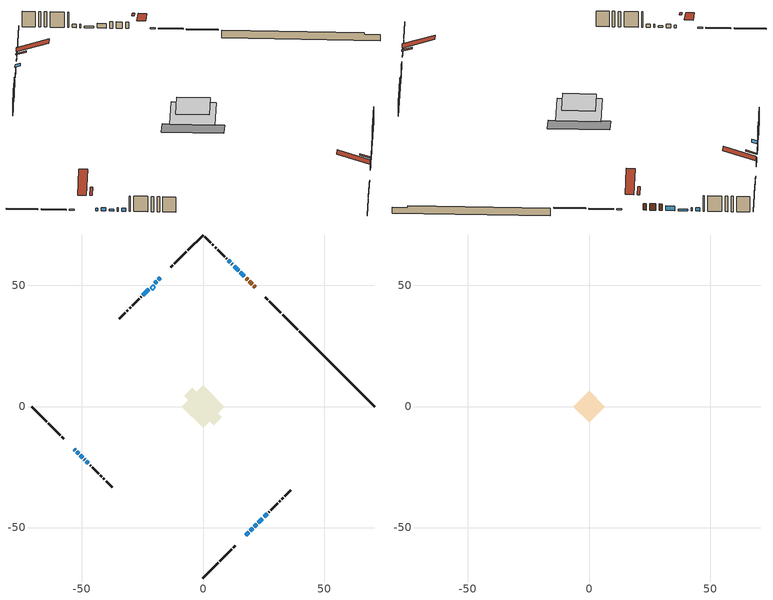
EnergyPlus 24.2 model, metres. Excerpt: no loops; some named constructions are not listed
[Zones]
conditioned space
 floor outside (Floor1 construction): -0.96,0 0,0.96 0.96,0 0,-0.96 z0.61
 floor outside (Floor2 construction): -2.31,0 0,2.31 2.31,0 0,-2.31 z0.61
 floor adiabatic (AdiabaticFloorConstruction): -8.76,0 0,8.76 8.76,0 0,-8.76 z3.05
 floor foundation (Slab1 construction): -7.76,4.51 -4.51,7.76 7.76,-4.51 4.51,-7.76 z-1.83
 wall outside (RimJoist1 construction): 0,-70.85 6.28,-64.57 / -70.85,0 -64.57,-6.28 / 0,70.85 -6.28,64.57 / 39.15,31.69 32.88,37.97 z0.61:0.91
 wall outside (RimJoist2 construction): 6.93,-63.91 11.78,-59.06 / -63.91,-6.93 -59.06,-11.78 / -6.93,63.91 -11.78,59.06 / 32.22,38.63 27.37,43.48 z0.61:0.91
 wall outside (RimJoist3 construction): 12.44,-58.41 13.41,-57.44 / -58.41,-12.44 -57.44,-13.41 / -12.44,58.41 -13.41,57.44 / 26.72,44.13 25.74,45.1 z0.61:0.91
 wall outside (AdiabaticWallConstruction 1): 21.55,49.3 20.92,49.93 / 20.26,50.58 19.06,51.79 / 18.41,52.44 17.8,53.05 z0.61:2.64
 wall outside (AdiabaticWallConstruction): 17.14,53.71 15.35,55.5 / 22.77,-48.07 24.57,-46.28 z0.61:2.03; -17.61,53.24 -18.47,52.38 / 17.61,-53.24 18.9,-51.95 / 25.23,-45.62 26.52,-44.33 z0.61:2.64; -19.13,51.72 -19.99,50.86 / -52.15,-18.69 -51.29,-19.56 / 12.17,58.68 11.95,58.9 / 21.15,-49.7 22.12,-48.73 / -49.04,-21.8 -48.83,-22.02 / -48.17,-22.68 -47.31,-23.54 / 11.29,59.55 10.43,60.42 z0.61:1.63; -53.24,-17.61 -52.81,-18.04 z0.61:1.43; 14.69,56.16 12.82,58.03 / 19.56,-51.29 20.49,-50.36 / -50.63,-20.21 -49.7,-21.15 z0.61:1.12; -22.37,48.48 -24.88,45.96 z0.61:2.13
 wall outside (Wall1 construction): 27.18,-43.67 27.36,-43.48 / -46.65,-24.2 -46.46,-24.38 / -25.54,45.31 -25.73,45.12 / 9.77,61.07 9.59,61.26 z0.61:5.49
 wall outside (Wall2 construction): 28.02,-42.83 30.79,-40.06 / -45.81,-25.04 -43.04,-27.81 / -26.39,44.46 -29.15,41.7 / 8.93,61.92 6.16,64.68 z0.61:5.49
 wall outside (Wall3 construction): 31.44,-39.4 31.97,-38.88 / -42.38,-28.46 -41.86,-28.99 / -29.81,41.04 -30.33,40.52 / 5.51,65.34 4.98,65.86 z0.61:5.49
 wall outside (Wall4 construction): 32.62,-38.22 33.1,-37.75 / -41.2,-29.64 -40.73,-30.12 / -30.99,39.86 -31.46,39.38 / 4.33,66.52 3.85,67 z0.61:5.49
 wall outside (Wall5 construction): 33.76,-37.09 36.29,-34.55 / -40.07,-30.78 -37.53,-33.31 / -32.12,38.73 -34.66,36.19 / 3.19,67.65 0.66,70.19 z0.61:5.49
 wall foundation (FoundationWall1 construction): 39.81,31.04,-1.83 39.81,31.04,0.61 67.74,3.1,0.61 67.74,3.1,0 70.85,0,0 70.85,0,-1.83
 window (WindowConstruction): 17.14,53.71 15.35,55.5 z0.61:2.03
 window (WindowConstruction 9): -17.61,53.24 -18.47,52.38 z0.61:2.64
 window (WindowConstruction 10): -19.13,51.72 -19.99,50.86 z0.61:1.62
 window (WindowConstruction 11): 17.61,-53.24 18.9,-51.95 z0.61:2.64
 window (WindowConstruction 12): -53.24,-17.61 -52.81,-18.04 z0.61:1.42
 window (WindowConstruction 13): -52.15,-18.7 -51.29,-19.56 z0.61:1.62
 window (WindowConstruction 14): 14.69,56.16 12.82,58.02 z0.61:1.12
 window (WindowConstruction 15): 19.56,-51.29 20.49,-50.36 z0.61:1.12
 window (WindowConstruction 16): -50.63,-20.21 -49.7,-21.15 z0.61:1.12
 window (WindowConstruction 1): 12.17,58.68 11.95,58.9 z0.61:1.62
 window (WindowConstruction 2): -22.37,48.48 -24.88,45.96 z0.61:2.13
 window (WindowConstruction 3): 21.15,-49.7 22.12,-48.73 z0.61:1.62
 window (WindowConstruction 4): 22.77,-48.07 24.57,-46.28 z0.61:2.03
 window (WindowConstruction 5): 25.23,-45.62 26.52,-44.33 z0.61:2.64
 window (WindowConstruction 6): -49.04,-21.8 -48.83,-22.02 z0.61:1.62
 window (WindowConstruction 7): -48.17,-22.68 -47.31,-23.54 z0.61:1.62
 window (WindowConstruction 8): 11.29,59.55 10.43,60.42 z0.61:1.62
 door (Door): 21.55,49.3 20.92,49.93 z0.61:2.64
 door (Door 1): 20.26,50.59 19.06,51.79 z0.61:2.64
 door (Door 2): 18.4,52.44 17.8,53.05 z0.61:2.64
 ceiling adiabatic (AdiabaticFloorConstruction): 0,-8.76 8.76,0 0,8.76 -8.76,0 z3.05
 roof outside (Roof2 construction): 16.95,-53.9,5.49 14.93,-51.88,6.44 14.4,-52.41,6.44 16.42,-54.43,5.49; -53.9,-16.95,5.49 -51.88,-14.93,6.44 -52.41,-14.4,6.44 -54.43,-16.42,5.49; -16.95,53.9,5.49 -14.93,51.88,6.44 -14.4,52.41,6.44 -16.42,54.43,5.49; 22.2,48.64,5.49 20.19,46.63,6.44 20.72,46.09,6.44 22.74,48.11,5.49
 roof outside (AdiabaticRoofConstruction): -21.71,49.14,5.49 -20.7,48.12,5.96 -19.63,49.19,5.96 -20.65,50.2,5.49
 skylight (SkylightConstruction): -21.71,49.14,5.49 -20.7,48.12,5.96 -19.63,49.19,5.96 -20.65,50.2,5.49
attic - vented
 floor to conditioned space (Floor3 construction Reversed): -6.6,0 0,6.6 6.6,0 0,-6.6 z5.49
 roof outside (Roof1 construction): 15.76,-55.09,5.49 9.33,-48.66,8.52 7.64,-50.35,8.52 14.07,-56.78,5.49; -55.09,-15.76,5.49 -48.66,-9.33,8.52 -50.35,-7.64,8.52 -56.78,-14.07,5.49; -15.76,55.09,5.49 -9.33,48.66,8.52 -7.64,50.35,8.52 -14.07,56.78,5.49; 23.39,47.45,5.49 16.96,41.03,8.52 18.66,39.33,8.52 25.09,45.76,5.49
[Material] Roughness=Rough; Thermal Absorptance=0.9
Name | Thickness {m} | Conductivity {W/m-K} | Density {kg/m3} | Specific Heat {J/kg-K} | Solar Absorptance | Visible Absorptance
ceiling loosefill ins | 0.0846667 | 0.0480833 | 16.02 | 1046.75 | 0.7 | 0.7
ceiling stud and cavity | 0.1397 | 0.415372 | 65.682 | 1177.47 | 0.7 | 0.7
gypsum board | 0.0127 | 0.160291 | 801 | 837.4 | 0.6 | 0.6
[Construction]
Floor3 construction: ceiling loosefill ins, ceiling stud and cavity, gypsum board
[EnergyManagementSystem:Program]
component_loads_program: Set loads_htg_walls = 0; Set loads_htg_rim_joists = 0; Set loads_htg_foundation_walls = 0; Set loads_htg_floors = 0; Set loads_htg_slabs = 0; Set loads_htg_ceilings = 0; Set loads_htg_roofs = 0; Set loads_htg_windows_conduction = 0; Set loads_htg_windows_solar = 0; Set loads_htg_doors = 0; Set loads_htg_skylights_conduction = 0; Set loads_htg_skylights_solar = 0; Set loads_htg_internal_mass = 0; Set loads_htg_intgains = 0; Set loads_htg_lighting = 0; Set loads_htg_infil = 0; Set loads_htg_mechvent = 0; Set loads_htg_natvent = 0; Set loads_htg_whf = 0; Set loads_htg_ducts = 0; Set loads_clg_walls = 0; Set loads_clg_rim_joists = 0; Set loads_clg_foundation_walls = 0; Set loads_clg_floors = 0; Set loads_clg_slabs = 0; Set loads_clg_ceilings = 0; Set loads_clg_roofs = 0; Set loads_clg_windows_conduction = 0; Set loads_clg_windows_solar = 0; Set loads_clg_doors = 0; Set loads_clg_skylights_conduction = 0; Set loads_clg_skylights_solar = 0; Set loads_clg_internal_mass = 0; Set loads_clg_intgains = 0; Set loads_clg_lighting = 0; Set loads_clg_infil = 0; Set loads_clg_mechvent = 0; Set loads_clg_natvent = 0; Set loads_clg_whf = 0; Set loads_clg_ducts = 0; Set hr_walls = 0; Set hr_walls = hr_walls + s_conv_23 + s_ig_23 + s_sol_23 + s_lgt_23 + s_surf_23; Set hr_walls = hr_walls + s_conv_24 + s_ig_24 + s_sol_24 + s_lgt_24 + s_surf_24; Set hr_walls = hr_walls + s_conv_25 + s_ig_25 + s_sol_25 + s_lgt_25 + s_surf_25; Set hr_walls = hr_walls + s_conv_26 + s_ig_26 + s_sol_26 + s_lgt_26 + s_surf_26; Set hr_walls = hr_walls + s_conv_27 + s_ig_27 + s_sol_27 + s_lgt_27 + s_surf_27; Set hr_walls = hr_walls + s_conv_28 + s_ig_28 + s_sol_28 + s_lgt_28 + s_surf_28; Set hr_walls = hr_walls + s_conv_29 + s_ig_29 + s_sol_29 + s_lgt_29 + s_surf_29; Set hr_walls = hr_walls + s_conv_30 + s_ig_30 + s_sol_30 + s_lgt_30 + s_surf_30; Set hr_walls = hr_walls + s_conv_31 + s_ig_31 + s_sol_31 + s_lgt_31 + s_surf_31; Set hr_walls = hr_walls + s_conv_32 + s_ig_32 + s_sol_32 + s_lgt_32 + s_surf_32; Set hr_walls = hr_walls + s_conv_33 + s_ig_33 + s_sol_33 + s_lgt_33 + s_surf_33; Set hr_walls = hr_walls + s_conv_34 + s_ig_34 + s_sol_34 + s_lgt_34 + s_surf_34; Set hr_walls = hr_walls + s_conv_35 + s_ig_35 + s_sol_35 + s_lgt_35 + s_surf_35; Set hr_walls = hr_walls + s_conv_36 + s_ig_36 + s_sol_36 + s_lgt_36 + s_surf_36; Set hr_walls = hr_walls + s_conv_37 + s_ig_37 + s_sol_37 + s_lgt_37 + s_surf_37; Set hr_walls = hr_walls + s_conv_38 + s_ig_38 + s_sol_38 + s_lgt_38 + s_surf_38; Set hr_walls = hr_walls + s_conv_39 + s_ig_39 + s_sol_39 + s_lgt_39 + s_surf_39; Set hr_walls = hr_walls + s_conv_40 + s_ig_40 + s_sol_40 + s_lgt_40 + s_surf_40; Set hr_walls = hr_walls + s_conv_41 + s_ig_41 + s_sol_41 + s_lgt_41 + s_surf_41; Set hr_walls = hr_walls + s_conv_42 + s_ig_42 + s_sol_42 + s_lgt_42 + s_surf_42; Set hr_rim_joists = 0; Set hr_rim_joists = hr_rim_joists + s_conv_6 + s_ig_6 + s_sol_6 + s_lgt_6 + s_surf_6; Set hr_rim_joists = hr_rim_joists + s_conv_7 + s_ig_7 + s_sol_7 + s_lgt_7 + s_surf_7; Set hr_rim_joists = hr_rim_joists + s_conv_8 + s_ig_8 + s_sol_8 + s_lgt_8 + s_surf_8; Set hr_rim_joists = hr_rim_joists + s_conv_9 + s_ig_9 + s_sol_9 + s_lgt_9 + s_surf_9; Set hr_rim_joists = hr_rim_joists + s_conv_10 + s_ig_10 + s_sol_10 + s_lgt_10 + s_surf_10; Set hr_rim_joists = hr_rim_joists + s_conv_11 + s_ig_11 + s_sol_11 + s_lgt_11 + s_surf_11; Set hr_rim_joists = hr_rim_joists + s_conv_12 + s_ig_12 + s_sol_12 + s_lgt_12 + s_surf_12; Set hr_rim_joists = hr_rim_joists + s_conv_13 + s_ig_13 + s_sol_13 + s_lgt_13 + s_surf_13; Set hr_rim_joists = hr_rim_joists + s_conv_14 + s_ig_14 + s_sol_14 + s_lgt_14 + s_surf_14; Set hr_rim_joists = hr_rim_joists + s_conv_15 + s_ig_15 + s_sol_15 + s_lgt_15 + s_surf_15; Set hr_rim_joists = hr_rim_joists + s_conv_16 + s_ig_16 + s_sol_16 + s_lgt_16 + s_surf_16; Set hr_rim_joists = hr_rim_joists + s_conv_17 + s_ig_17 + s_sol_17 + s_lgt_17 + s_surf_17; Set hr_foundation_walls = 0; Set hr_foundation_walls = hr_foundation_walls + s_conv_3 + s_ig_3 + s_sol_3 + s_lgt_3 + s_surf_3; Set hr_floors = 0; Set hr_floors = hr_floors + s_conv + s_ig + s_sol + s_lgt + s_surf; Set hr_floors = hr_floors + s_conv_1 + s_ig_1 + s_sol_1 + s_lgt_1 + s_surf_1; Set hr_slabs = 0; Set hr_slabs = hr_slabs + s_conv_22 + s_ig_22 + s_sol_22 + s_lgt_22 + s_surf_22; Set hr_ceilings = 0; Set hr_ceilings = hr_ceilings + s_conv_2 + s_ig_2 + s_sol_2 + s_lgt_2 + s_surf_2; Set hr_roofs = 0; Set hr_roofs = hr_roofs + s_conv_18 + s_ig_18 + s_sol_18 + s_lgt_18 + s_surf_18; Set hr_roofs = hr_roofs + s_conv_19 + s_ig_19 + s_sol_19 + s_lgt_19 + s_surf_19; Set hr_roofs = hr_roofs + s_conv_20 + s_ig_20 + s_sol_20 + s_lgt_20 + s_surf_20; Set hr_roofs = hr_roofs + s_conv_21 + s_ig_21 + s_sol_21 + s_lgt_21 + s_surf_21; Set hr_windows_conduction = 0; Set hr_windows_conduction = hr_windows_conduction + ss_conv_3; Set hr_windows_conduction = hr_windows_conduction + ss_ig_3; Set hr_windows_conduction = hr_windows_conduction + ss_surf_3; Set hr_windows_conduction = hr_windows_conduction + ss_conv_4; Set hr_windows_conduction = hr_windows_conduction + ss_ig_4; Set hr_windows_conduction = hr_windows_conduction + ss_surf_4; Set hr_windows_conduction = hr_windows_conduction + ss_conv_5; Set hr_windows_conduction = hr_windows_conduction + ss_ig_5; Set hr_windows_conduction = hr_windows_conduction + ss_surf_5; Set hr_windows_conduction = hr_windows_conduction + ss_conv_6; Set hr_windows_conduction = hr_windows_conduction + ss_ig_6; Set hr_windows_conduction = hr_windows_conduction + ss_surf_6; Set hr_windows_conduction = hr_windows_conduction + ss_conv_7; Set hr_windows_conduction = hr_windows_conduction + ss_ig_7; Set hr_windows_conduction = hr_windows_conduction + ss_surf_7; Set hr_windows_conduction = hr_windows_conduction + ss_conv_8; Set hr_windows_conduction = hr_windows_conduction + ss_ig_8; Set hr_windows_conduction = hr_windows_conduction + ss_surf_8; Set hr_windows_conduction = hr_windows_conduction + ss_conv_10; Set hr_windows_conduction = hr_windows_conduction + ss_ig_10; Set hr_windows_conduction = hr_windows_conduction + ss_surf_10; Set hr_windows_conduction = hr_windows_conduction + ss_conv_11; Set hr_windows_conduction = hr_windows_conduction + ss_ig_11; Set hr_windows_conduction = hr_windows_conduction + ss_surf_11; Set hr_windows_conduction = hr_windows_conduction + ss_conv_12; Set hr_windows_conduction = hr_windows_conduction + ss_ig_12; Set hr_windows_conduction = hr_windows_conduction + ss_surf_12; Set hr_windows_conduction = hr_windows_conduction + ss_conv_13; Set hr_windows_conduction = hr_windows_conduction + ss_ig_13; Set hr_windows_conduction = hr_windows_conduction + ss_surf_13; Set hr_windows_conduction = hr_windows_conduction + ss_conv_14; Set hr_windows_conduction = hr_windows_conduction + ss_ig_14; Set hr_windows_conduction = hr_windows_conduction + ss_surf_14; Set hr_windows_conduction = hr_windows_conduction + ss_conv_15; Set hr_windows_conduction = hr_windows_conduction + ss_ig_15; Set hr_windows_conduction = hr_windows_conduction + ss_surf_15; Set hr_windows_conduction = hr_windows_conduction + ss_conv_16; Set hr_windows_conduction = hr_windows_conduction + ss_ig_16; Set hr_windows_conduction = hr_windows_conduction + ss_surf_16; Set hr_windows_conduction = hr_windows_conduction + ss_conv_17; Set hr_windows_conduction = hr_windows_conduction + ss_ig_17; Set hr_windows_conduction = hr_windows_conduction + ss_surf_17; Set hr_windows_conduction = hr_windows_conduction + ss_conv_18; Set hr_windows_conduction = hr_windows_conduction + ss_ig_18; Set hr_windows_conduction = hr_windows_conduction + ss_surf_18; Set hr_windows_conduction = hr_windows_conduction + ss_conv_19; Set hr_windows_conduction = hr_windows_conduction + ss_ig_19; Set hr_windows_conduction = hr_windows_conduction + ss_surf_19; Set hr_windows_conduction = hr_windows_conduction + ss_conv_20; Set hr_windows_conduction = hr_windows_conduction + ss_ig_20; Set hr_windows_conduction = hr_windows_conduction + ss_surf_20; Set hr_windows_solar = 0; Set hr_windows_solar = hr_windows_solar - ss_trans_in * ZoneTimestep * 3600 + ss_back_out * ZoneTimestep * 3600 + ss_trans_out * ZoneTimestep * 3600; Set hr_windows_solar = hr_windows_solar - ss_trans_in_1 * ZoneTimestep * 3600 + ss_back_out_1 * ZoneTimestep * 3600 + ss_trans_out_1 * ZoneTimestep * 3600; Set hr_windows_solar = hr_windows_solar - ss_trans_in_2 * ZoneTimestep * 3600 + ss_back_out_2 * ZoneTimestep * 3600 + ss_trans_out_2 * ZoneTimestep * 3600; Set hr_windows_solar = hr_windows_solar - ss_trans_in_3 * ZoneTimestep * 3600 + ss_back_out_3 * ZoneTimestep * 3600 + ss_trans_out_3 * ZoneTimestep * 3600; Set hr_windows_solar = hr_windows_solar - ss_trans_in_4 * ZoneTimestep * 3600 + ss_back_out_4 * ZoneTimestep * 3600 + ss_trans_out_4 * ZoneTimestep * 3600; Set hr_windows_solar = hr_windows_solar - ss_trans_in_5 * ZoneTimestep * 3600 + ss_back_out_5 * ZoneTimestep * 3600 + ss_trans_out_5 * ZoneTimestep * 3600; Set hr_windows_solar = hr_windows_solar - ss_trans_in_7 * ZoneTimestep * 3600 + ss_back_out_7 * ZoneTimestep * 3600 + ss_trans_out_7 * ZoneTimestep * 3600; Set hr_windows_solar = hr_windows_solar - ss_trans_in_8 * ZoneTimestep * 3600 + ss_back_out_8 * ZoneTimestep * 3600 + ss_trans_out_8 * ZoneTimestep * 3600; Set hr_windows_solar = hr_windows_solar - ss_trans_in_9 * ZoneTimestep * 3600 + ss_back_out_9 * ZoneTimestep * 3600 + ss_trans_out_9 * ZoneTimestep * 3600; Set hr_windows_solar = hr_windows_solar - ss_trans_in_10 * ZoneTimestep * 3600 + ss_back_out_10 * ZoneTimestep * 3600 + ss_trans_out_10 * ZoneTimestep * 3600; Set hr_windows_solar = hr_windows_solar - ss_trans_in_11 * ZoneTimestep * 3600 + ss_back_out_11 * ZoneTimestep * 3600 + ss_trans_out_11 * ZoneTimestep * 3600; Set hr_windows_solar = hr_windows_solar - ss_trans_in_12 * ZoneTimestep * 3600 + ss_back_out_12 * ZoneTimestep * 3600 + ss_trans_out_12 * ZoneTimestep * 3600; Set hr_windows_solar = hr_windows_solar - ss_trans_in_13 * ZoneTimestep * 3600 + ss_back_out_13 * ZoneTimestep * 3600 + ss_trans_out_13 * ZoneTimestep * 3600; Set hr_windows_solar = hr_windows_solar - ss_trans_in_14 * ZoneTimestep * 3600 + ss_back_out_14 * ZoneTimestep * 3600 + ss_trans_out_14 * ZoneTimestep * 3600; Set hr_windows_solar = hr_windows_solar - ss_trans_in_15 * ZoneTimestep * 3600 + ss_back_out_15 * ZoneTimestep * 3600 + ss_trans_out_15 * ZoneTimestep * 3600; Set hr_windows_solar = hr_windows_solar - ss_trans_in_16 * ZoneTimestep * 3600 + ss_back_out_16 * ZoneTimestep * 3600 + ss_trans_out_16 * ZoneTimestep * 3600; Set hr_windows_solar = hr_windows_solar - ss_trans_in_17 * ZoneTimestep * 3600 + ss_back_out_17 * ZoneTimestep * 3600 + ss_trans_out_17 * ZoneTimestep * 3600; Set hr_doors = 0; Set hr_doors = hr_doors + ss_sol; Set hr_doors = hr_doors + ss_lgt; Set hr_doors = hr_doors + ss_conv; Set hr_doors = hr_doors + ss_ig; Set hr_doors = hr_doors + ss_surf; Set hr_doors = hr_doors + ss_sol_1; Set hr_doors = hr_doors + ss_lgt_1; Set hr_doors = hr_doors + ss_conv_1; Set hr_doors = hr_doors + ss_ig_1; Set hr_doors = hr_doors + ss_surf_1; Set hr_doors = hr_doors + ss_sol_2; Set hr_doors = hr_doors + ss_lgt_2; Set hr_doors = hr_doors + ss_conv_2; Set hr_doors = hr_doors + ss_ig_2; Set hr_doors = hr_doors + ss_surf_2; Set hr_skylights_conduction = 0; Set hr_skylights_conduction = hr_skylights_conduction + ss_conv_9; Set hr_skylights_conduction = hr_skylights_conduction + ss_ig_9; Set hr_skylights_conduction = hr_skylights_conduction + ss_surf_9; Set hr_skylights_solar = 0; Set hr_skylights_solar = hr_skylights_solar - ss_trans_in_6 * ZoneTimestep * 3600 + ss_back_out_6 * ZoneTimestep * 3600 + ss_trans_out_6 * ZoneTimestep * 3600; Set hr_internal_mass = 0; Set hr_internal_mass = hr_internal_mass + s_conv_4 + s_ig_4 + s_sol_4 + s_lgt_4 + s_surf_4; Set hr_internal_mass = hr_internal_mass + s_conv_5 + s_ig_5 + s_sol_5 + s_lgt_5 + s_surf_5; Set hr_internal_mass = hr_internal_mass + im_conv + im_ig + im_sol + im_lgt + im_surf; Set hr_internal_mass = hr_internal_mass + im_conv_1 + im_ig_1 + im_sol_1 + im_lgt_1 + im_surf_1; Set hr_intgains = 0; Set hr_intgains = hr_intgains - ig_ee_conv - ig_ee_rad - ig_ee_conv_1 - ig_ee_rad_1 - ig_ee_conv_2 - ig_ee_rad_2 - ig_ee_conv_3 - ig_ee_rad_3 - ig_ee_conv_4 - ig_ee_rad_4 - ig_ee_conv_5 - ig_ee_rad_5 - ig_ee_conv_6 - ig_ee_rad_6 - ig_oe_conv - ig_oe_rad - ig_oe_conv_1 - ig_oe_rad_1 - ig_oe_conv_2 - ig_oe_rad_2 - ig_oe_conv_3 - ig_oe_rad_3 - ig_oe_conv_4 - ig_oe_rad_4 - ig_ppl_conv - ig_ppl_rad; Set hr_lighting = 0; Set hr_lighting = hr_lighting - ig_lgt_conv - ig_lgt_rad - ig_lgt_vis; Set hr_infil = 0; Set hr_infil = hr_infil - airflow_gain + airflow_loss; Set hr_natvent = 0; Set hr_natvent = hr_natvent - airflow_gain_1 + airflow_loss_1; Set hr_whf = 0; Set hr_whf = hr_whf - airflow_gain_2 + airflow_loss_2; Set hr_mechvent = 0; Set hr_mechvent = hr_mechvent - mv_conv - mv_rad - mv_conv_1 - mv_rad_1 - mv_conv_2 - mv_rad_2 - mv_conv_3 - mv_rad_3 - mv_conv_4 - mv_rad_4 - mv_conv_5 - mv_rad_5 - mv_conv_6 - mv_rad_6; Set hr_ducts = 0; Set hr_intgains = hr_intgains + dhw_loss * (0.64*(1-dhw_rtf) + 1.0*dhw_rtf); Set htg_mode = 0; Set clg_mode = 0; If (htg_load_cond > 0); Set htg_mode = 1.0; ElseIf (clg_load_cond > 0); Set clg_mode = 0.0; Else; Set htg_season = 0; Set clg_season = 0; If ((DayOfYear >= 1) && (DayOfYear <= 365)); Set clg_season = 1; EndIf; If ((DayOfYear >= 1) && (DayOfYear <= 365)); Set htg_season = 1; EndIf; If ((airflow_gain_1 <> 0) || (airflow_loss_1 <> 0)) && (clg_season == 1); Set clg_mode = 0.0; ElseIf ((airflow_gain_2 <> 0) || (airflow_loss_2 <> 0)) && (clg_season == 1); Set clg_mode = 0.0; Else; Set Tmid_setpoint = (htg_sp_s_1 + clg_sp_s_1) / 2; If (tin_s_1 > Tmid_setpoint) && (clg_season == 1); Set clg_mode = 0.0; ElseIf (tin_s_1 < Tmid_setpoint) && (htg_season == 1); Set htg_mode = 1.0; EndIf; EndIf; EndIf; Set loads_htg_walls = loads_htg_walls + (hr_walls * htg_mode * 1); Set loads_htg_rim_joists = loads_htg_rim_joists + (hr_rim_joists * htg_mode * 1); Set loads_htg_foundation_walls = loads_htg_foundation_walls + (hr_foundation_walls * htg_mode * 1); Set loads_htg_floors = loads_htg_floors + (hr_floors * htg_mode * 1); Set loads_htg_slabs = loads_htg_slabs + (hr_slabs * htg_mode * 1); Set loads_htg_ceilings = loads_htg_ceilings + (hr_ceilings * htg_mode * 1); Set loads_htg_roofs = loads_htg_roofs + (hr_roofs * htg_mode * 1); Set loads_htg_windows_conduction = loads_htg_windows_conduction + (hr_windows_conduction * htg_mode * 1); Set loads_htg_windows_solar = loads_htg_windows_solar + (hr_windows_solar * htg_mode * 1); Set loads_htg_doors = loads_htg_doors + (hr_doors * htg_mode * 1); Set loads_htg_skylights_conduction = loads_htg_skylights_conduction + (hr_skylights_conduction * htg_mode * 1); Set loads_htg_skylights_solar = loads_htg_skylights_solar + (hr_skylights_solar * htg_mode * 1); Set loads_htg_internal_mass = loads_htg_internal_mass + (hr_internal_mass * htg_mode * 1); Set loads_htg_intgains = loads_htg_intgains + (hr_intgains * htg_mode * 1); Set loads_htg_lighting = loads_htg_lighting + (hr_lighting * htg_mode * 1); Set loads_htg_infil = loads_htg_infil + (hr_infil * htg_mode * 1); Set loads_htg_mechvent = loads_htg_mechvent + (hr_mechvent * htg_mode * 1); Set loads_htg_natvent = loads_htg_natvent + (hr_natvent * htg_mode * 1); Set loads_htg_whf = loads_htg_whf + (hr_whf * htg_mode * 1); Set loads_htg_ducts = loads_htg_ducts + (hr_ducts * htg_mode * 1); Set loads_clg_walls = loads_clg_walls + (-hr_walls * clg_mode * 1); Set loads_clg_rim_joists = loads_clg_rim_joists + (-hr_rim_joists * clg_mode * 1); Set loads_clg_foundation_walls = loads_clg_foundation_walls + (-hr_foundation_walls * clg_mode * 1); Set loads_clg_floors = loads_clg_floors + (-hr_floors * clg_mode * 1); Set loads_clg_slabs = loads_clg_slabs + (-hr_slabs * clg_mode * 1); Set loads_clg_ceilings = loads_clg_ceilings + (-hr_ceilings * clg_mode * 1); Set loads_clg_roofs = loads_clg_roofs + (-hr_roofs * clg_mode * 1); Set loads_clg_windows_conduction = loads_clg_windows_conduction + (-hr_windows_conduction * clg_mode * 1); Set loads_clg_windows_solar = loads_clg_windows_solar + (-hr_windows_solar * clg_mode * 1); Set loads_clg_doors = loads_clg_doors + (-hr_doors * clg_mode * 1); Set loads_clg_skylights_conduction = loads_clg_skylights_conduction + (-hr_skylights_conduction * clg_mode * 1); Set loads_clg_skylights_solar = loads_clg_skylights_solar + (-hr_skylights_solar * clg_mode * 1); Set loads_clg_internal_mass = loads_clg_internal_mass + (-hr_internal_mass * clg_mode * 1); Set loads_clg_intgains = loads_clg_intgains + (-hr_intgains * clg_mode * 1); Set loads_clg_lighting = loads_clg_lighting + (-hr_lighting * clg_mode * 1); Set loads_clg_infil = loads_clg_infil + (-hr_infil * clg_mode * 1); Set loads_clg_mechvent = loads_clg_mechvent + (-hr_mechvent * clg_mode * 1); Set loads_clg_natvent = loads_clg_natvent + (-hr_natvent * clg_mode * 1); Set loads_clg_whf = loads_clg_whf + (-hr_whf * clg_mode * 1); Set loads_clg_ducts = loads_clg_ducts + (-hr_ducts * clg_mode * 1)
[EnergyManagementSystem:ProgramCallingManager]
total_loads_program_calling_manager: EndOfZoneTimestepAfterZoneReporting; total_loads_program
unit_heater_supply_fan_1_disaggregate_program_calling_manager: EndOfSystemTimestepBeforeHVACReporting; unit_heater_supply_fan_1_disaggregate_program
unit_heater_supply_fan_2_disaggregate_program_calling_manager: EndOfSystemTimestepBeforeHVACReporting; unit_heater_supply_fan_2_disaggregate_program
unit_heater_supply_fan_disaggregate_program_calling_manager: EndOfSystemTimestepBeforeHVACReporting; unit_heater_supply_fan_disaggregate_program
unmet_hours_program_calling_manager: EndOfZoneTimestepBeforeZoneReporting; unmet_hours_program
water_heater_EC_adj_ProgramManager: EndOfSystemTimestepBeforeHVACReporting; water_heater_EC_adj
[EnergyManagementSystem:OutputVariable] Type of Data in Variable=Summed
Name | EMS Variable | Update Frequency | EMS Program or Subroutine | Units
furnace supply fan disaggregate htg primary | furnace_supply_fan_primary_htg | SystemTimestep | furnace_supply_fan_disaggregate_program | J
unit heater supply fan 1 disaggregate htg primary | unit_heater_supply_fan_1_primary_htg | SystemTimestep | unit_heater_supply_fan_1_disaggregate_program | J
unit heater supply fan 2 disaggregate htg primary | unit_heater_supply_fan_2_primary_htg | SystemTimestep | unit_heater_supply_fan_2_disaggregate_program | J
unit heater supply fan disaggregate htg primary | unit_heater_supply_fan_primary_htg | SystemTimestep | unit_heater_supply_fan_disaggregate_program | J
loads_htg_tot_peakload_outvar; loads_htg_tot_annual_outvar; Energy Management System Output Variable 1; Energy Management System Output Variable 45 | loads_htg_tot | ZoneTimestep | total_loads_program | J
loads_clg_tot_peakload_outvar; loads_clg_tot_annual_outvar; Energy Management System Output Variable 2; Energy Management System Output Variable 46 | loads_clg_tot | ZoneTimestep | total_loads_program | J
htg_unmet_hours_annual_outvar; Energy Management System Output Variable 3 | htg_unmet_hours | ZoneTimestep | unmet_hours_program | hr
clg_unmet_hours_annual_outvar; Energy Management System Output Variable 4 | clg_unmet_hours | ZoneTimestep | unmet_hours_program | hr
loads_htg_roofs_annual_outvar; Energy Management System Output Variable 5 | loads_htg_roofs | ZoneTimestep | component_loads_program | J
loads_htg_ceilings_annual_outvar; Energy Management System Output Variable 6 | loads_htg_ceilings | ZoneTimestep | component_loads_program | J
loads_htg_walls_annual_outvar; Energy Management System Output Variable 7 | loads_htg_walls | ZoneTimestep | component_loads_program | J
loads_htg_rim_joists_annual_outvar; Energy Management System Output Variable 8 | loads_htg_rim_joists | ZoneTimestep | component_loads_program | J
loads_htg_foundation_walls_annual_outvar; Energy Management System Output Variable 9 | loads_htg_foundation_walls | ZoneTimestep | component_loads_program | J
loads_htg_doors_annual_outvar; Energy Management System Output Variable 10 | loads_htg_doors | ZoneTimestep | component_loads_program | J
loads_htg_windows_conduction_annual_outvar; Energy Management System Output Variable 11 | loads_htg_windows_conduction | ZoneTimestep | component_loads_program | J
loads_htg_windows_solar_annual_outvar; Energy Management System Output Variable 12 | loads_htg_windows_solar | ZoneTimestep | component_loads_program | J
loads_htg_skylights_conduction_annual_outvar; Energy Management System Output Variable 13 | loads_htg_skylights_conduction | ZoneTimestep | component_loads_program | J
loads_htg_skylights_solar_annual_outvar; Energy Management System Output Variable 14 | loads_htg_skylights_solar | ZoneTimestep | component_loads_program | J
loads_htg_floors_annual_outvar; Energy Management System Output Variable 15 | loads_htg_floors | ZoneTimestep | component_loads_program | J
loads_htg_slabs_annual_outvar; Energy Management System Output Variable 16 | loads_htg_slabs | ZoneTimestep | component_loads_program | J
loads_htg_internal_mass_annual_outvar; Energy Management System Output Variable 17 | loads_htg_internal_mass | ZoneTimestep | component_loads_program | J
loads_htg_infil_annual_outvar; Energy Management System Output Variable 18 | loads_htg_infil | ZoneTimestep | component_loads_program | J
loads_htg_natvent_annual_outvar; Energy Management System Output Variable 19 | loads_htg_natvent | ZoneTimestep | component_loads_program | J
loads_htg_mechvent_annual_outvar; Energy Management System Output Variable 20 | loads_htg_mechvent | ZoneTimestep | component_loads_program | J
loads_htg_whf_annual_outvar; Energy Management System Output Variable 21 | loads_htg_whf | ZoneTimestep | component_loads_program | J
loads_htg_ducts_annual_outvar; Energy Management System Output Variable 22 | loads_htg_ducts | ZoneTimestep | component_loads_program | J
loads_htg_intgains_annual_outvar; Energy Management System Output Variable 23 | loads_htg_intgains | ZoneTimestep | component_loads_program | J
loads_htg_lighting_annual_outvar; Energy Management System Output Variable 24 | loads_htg_lighting | ZoneTimestep | component_loads_program | J
loads_clg_roofs_annual_outvar; Energy Management System Output Variable 25 | loads_clg_roofs | ZoneTimestep | component_loads_program | J
loads_clg_ceilings_annual_outvar; Energy Management System Output Variable 26 | loads_clg_ceilings | ZoneTimestep | component_loads_program | J
loads_clg_walls_annual_outvar; Energy Management System Output Variable 27 | loads_clg_walls | ZoneTimestep | component_loads_program | J
loads_clg_rim_joists_annual_outvar; Energy Management System Output Variable 28 | loads_clg_rim_joists | ZoneTimestep | component_loads_program | J
loads_clg_foundation_walls_annual_outvar; Energy Management System Output Variable 29 | loads_clg_foundation_walls | ZoneTimestep | component_loads_program | J
loads_clg_doors_annual_outvar; Energy Management System Output Variable 30 | loads_clg_doors | ZoneTimestep | component_loads_program | J
loads_clg_windows_conduction_annual_outvar; Energy Management System Output Variable 31 | loads_clg_windows_conduction | ZoneTimestep | component_loads_program | J
loads_clg_windows_solar_annual_outvar; Energy Management System Output Variable 32 | loads_clg_windows_solar | ZoneTimestep | component_loads_program | J
loads_clg_skylights_conduction_annual_outvar; Energy Management System Output Variable 33 | loads_clg_skylights_conduction | ZoneTimestep | component_loads_program | J
loads_clg_skylights_solar_annual_outvar; Energy Management System Output Variable 34 | loads_clg_skylights_solar | ZoneTimestep | component_loads_program | J
loads_clg_floors_annual_outvar; Energy Management System Output Variable 35 | loads_clg_floors | ZoneTimestep | component_loads_program | J
loads_clg_slabs_annual_outvar; Energy Management System Output Variable 36 | loads_clg_slabs | ZoneTimestep | component_loads_program | J
loads_clg_internal_mass_annual_outvar; Energy Management System Output Variable 37 | loads_clg_internal_mass | ZoneTimestep | component_loads_program | J
loads_clg_infil_annual_outvar; Energy Management System Output Variable 38 | loads_clg_infil | ZoneTimestep | component_loads_program | J
loads_clg_natvent_annual_outvar; Energy Management System Output Variable 39 | loads_clg_natvent | ZoneTimestep | component_loads_program | J
loads_clg_mechvent_annual_outvar; Energy Management System Output Variable 40 | loads_clg_mechvent | ZoneTimestep | component_loads_program | J
loads_clg_whf_annual_outvar; Energy Management System Output Variable 41 | loads_clg_whf | ZoneTimestep | component_loads_program | J
loads_clg_ducts_annual_outvar; Energy Management System Output Variable 42 | loads_clg_ducts | ZoneTimestep | component_loads_program | J
loads_clg_intgains_annual_outvar; Energy Management System Output Variable 43 | loads_clg_intgains | ZoneTimestep | component_loads_program | J
loads_clg_lighting_annual_outvar; Energy Management System Output Variable 44 | loads_clg_lighting | ZoneTimestep | component_loads_program | J
[Schedule:Day:Interval]
interior lighting schedule day: No, 01:00, 0.108182, 04:00, 0.0901515, 05:00, 0.0991667, 06:00, 0.162273, 07:00, 0.270455, 08:00, 0.342576, 10:00, 0.369621, 11:00, 0.351591, 12:00, 0.333561, 13:00, 0.324545, 14:00, 0.31553, 15:00, 0.333561, 16:00, 0.369621, 17:00, 0.450758, 18:00, 0.585985, 19:00, 0.775303, 20:00, 0.955606, 21:00, 0.991667, 22:00, 0.712197, 23:00, 0.360606, 24:00, 0.162273
interior lighting schedule day 1: No, 01:00, 0.100909, 04:00, 0.0840909, 05:00, 0.0925, 06:00, 0.151364, 07:00, 0.252273, 08:00, 0.319545, 10:00, 0.344773, 11:00, 0.327955, 12:00, 0.311136, 13:00, 0.302727, 14:00, 0.294318, 15:00, 0.311136, 16:00, 0.344773, 17:00, 0.420455, 18:00, 0.546591, 19:00, 0.723182, 20:00, 0.891364, 21:00, 0.925, 22:00, 0.664318, 23:00, 0.336364, 24:00, 0.151364
interior lighting schedule day 2: No, 01:00, 0.0927273, 04:00, 0.0772727, 05:00, 0.085, 06:00, 0.139091, 07:00, 0.231818, 08:00, 0.293636, 10:00, 0.316818, 11:00, 0.301364, 12:00, 0.285909, 13:00, 0.278182, 14:00, 0.270455, 15:00, 0.285909, 16:00, 0.316818, 17:00, 0.386364, 18:00, 0.502273, 19:00, 0.664545, 20:00, 0.819091, 21:00, 0.85, 22:00, 0.610455, 23:00, 0.309091, 24:00, 0.139091
interior lighting schedule day 3: No, 01:00, 0.0845455, 04:00, 0.0704545, 05:00, 0.0775, 06:00, 0.126818, 07:00, 0.211364, 08:00, 0.267727, 10:00, 0.288864, 11:00, 0.274773, 12:00, 0.260682, 13:00, 0.253636, 14:00, 0.246591, 15:00, 0.260682, 16:00, 0.288864, 17:00, 0.352273, 18:00, 0.457955, 19:00, 0.605909, 20:00, 0.746818, 21:00, 0.775, 22:00, 0.556591, 23:00, 0.281818, 24:00, 0.126818
interior lighting schedule day 4: No, 01:00, 0.0763636, 04:00, 0.0636364, 05:00, 0.07, 06:00, 0.114545, 07:00, 0.190909, 08:00, 0.241818, 10:00, 0.260909, 11:00, 0.248182, 12:00, 0.235455, 13:00, 0.229091, 14:00, 0.222727, 15:00, 0.235455, 16:00, 0.260909, 17:00, 0.318182, 18:00, 0.413636, 19:00, 0.547273, 20:00, 0.674545, 21:00, 0.7, 22:00, 0.502727, 23:00, 0.254545, 24:00, 0.114545
interior lighting schedule day 5: No, 01:00, 0.0727273, 04:00, 0.0606061, 05:00, 0.0666667, 06:00, 0.109091, 07:00, 0.181818, 08:00, 0.230303, 10:00, 0.248485, 11:00, 0.236364, 12:00, 0.224242, 13:00, 0.218182, 14:00, 0.212121, 15:00, 0.224242, 16:00, 0.248485, 17:00, 0.30303, 18:00, 0.393939, 19:00, 0.521212, 20:00, 0.642424, 21:00, 0.666667, 22:00, 0.478788, 23:00, 0.242424, 24:00, 0.109091
interior lighting schedule day 6: No, 01:00, 0.0745455, 04:00, 0.0621212, 05:00, 0.0683333, 06:00, 0.111818, 07:00, 0.186364, 08:00, 0.236061, 10:00, 0.254697, 11:00, 0.242273, 12:00, 0.229848, 13:00, 0.223636, 14:00, 0.217424, 15:00, 0.229848, 16:00, 0.254697, 17:00, 0.310606, 18:00, 0.403788, 19:00, 0.534242, 20:00, 0.658485, 21:00, 0.683333, 22:00, 0.490758, 23:00, 0.248485, 24:00, 0.111818
interior lighting schedule day 7: No, 01:00, 0.08, 04:00, 0.0666667, 05:00, 0.0733333, 06:00, 0.12, 07:00, 0.2, 08:00, 0.253333, 10:00, 0.273333, 11:00, 0.26, 12:00, 0.246667, 13:00, 0.24, 14:00, 0.233333, 15:00, 0.246667, 16:00, 0.273333, 17:00, 0.333333, 18:00, 0.433333, 19:00, 0.573333, 20:00, 0.706667, 21:00, 0.733333, 22:00, 0.526667, 23:00, 0.266667, 24:00, 0.12
interior lighting schedule day 8: No, 01:00, 0.0890909, 04:00, 0.0742424, 05:00, 0.0816667, 06:00, 0.133636, 07:00, 0.222727, 08:00, 0.282121, 10:00, 0.304394, 11:00, 0.289545, 12:00, 0.274697, 13:00, 0.267273, 14:00, 0.259848, 15:00, 0.274697, 16:00, 0.304394, 17:00, 0.371212, 18:00, 0.482576, 19:00, 0.638485, 20:00, 0.78697, 21:00, 0.816667, 22:00, 0.586515, 23:00, 0.29697, 24:00, 0.133636
interior lighting schedule day 9: No, 01:00, 0.0972727, 04:00, 0.0810606, 05:00, 0.0891667, 06:00, 0.145909, 07:00, 0.243182, 08:00, 0.30803, 10:00, 0.332348, 11:00, 0.316136, 12:00, 0.299924, 13:00, 0.291818, 14:00, 0.283712, 15:00, 0.299924, 16:00, 0.332348, 17:00, 0.405303, 18:00, 0.526894, 19:00, 0.697121, 20:00, 0.859242, 21:00, 0.891667, 22:00, 0.640379, 23:00, 0.324242, 24:00, 0.145909
interior lighting schedule day 10: No, 01:00, 0.105455, 04:00, 0.0878788, 05:00, 0.0966667, 06:00, 0.158182, 07:00, 0.263636, 08:00, 0.333939, 10:00, 0.360303, 11:00, 0.342727, 12:00, 0.325152, 13:00, 0.316364, 14:00, 0.307576, 15:00, 0.325152, 16:00, 0.360303, 17:00, 0.439394, 18:00, 0.571212, 19:00, 0.755758, 20:00, 0.931515, 21:00, 0.966667, 22:00, 0.694242, 23:00, 0.351515, 24:00, 0.158182
interior lighting schedule day 11: No, 01:00, 0.109091, 04:00, 0.0909091, 05:00, 0.1, 06:00, 0.163636, 07:00, 0.272727, 08:00, 0.345455, 10:00, 0.372727, 11:00, 0.354545, 12:00, 0.336364, 13:00, 0.327273, 14:00, 0.318182, 15:00, 0.336364, 16:00, 0.372727, 17:00, 0.454545, 18:00, 0.590909, 19:00, 0.781818, 20:00, 0.963636, 21:00, 1, 22:00, 0.718182, 23:00, 0.363636, 24:00, 0.163636
interior lighting schedule default day; occupants schedule default day; clothes dryer schedule default day; cooking range schedule default day; mech vent bath fan 0 schedule default day; mech vent bath fan 1 schedule default day; mech vent range fan 0 schedule default day; misc plug loads schedule default day; general water use schedule default day; clothes dryer exhaust 0 schedule default day; cooling season schedule day; cooling season schedule day 2; cooling season schedule default day; exterior lighting schedule default day; natural vent schedule default day: No, 24:00, 0
occupants schedule day: No, 05:00, 0.426829, 06:00, 0.719512, 07:00, 1, 08:00, 0.670732, 09:00, 0.329268, 14:00, 0.170732, 15:00, 0.231707, 16:00, 0.329268, 17:00, 0.5, 18:00, 0.670732, 19:00, 0.829268, 21:00, 1, 22:00, 0.853659, 23:00, 0.646341, 24:00, 0.426829
clothes dryer schedule day; clothes dryer exhaust 0 schedule day: No, 01:00, 0.123457, 02:00, 0.0740741, 03:00, 0.0493827, 04:00, 0.0246914, 05:00, 0.0493827, 06:00, 0.0740741, 07:00, 0.197531, 08:00, 0.395062, 09:00, 0.592593, 10:00, 0.839506, 11:00, 0.962963, 12:00, 1, 13:00, 0.91358, 14:00, 0.82716, 15:00, 0.716049, 16:00, 0.753086, 17:00, 0.679012, 18:00, 0.666667, 20:00, 0.62963, 21:00, 0.641975, 22:00, 0.666667, 23:00, 0.54321, 24:00, 0.296296
cooking range schedule day: No, 05:00, 0.0597015, 06:00, 0.11194, 07:00, 0.171642, 08:00, 0.291045, 11:00, 0.343284, 12:00, 0.402985, 13:00, 0.462687, 14:00, 0.343284, 15:00, 0.291045, 16:00, 0.402985, 17:00, 0.567164, 18:00, 1, 19:00, 0.850746, 20:00, 0.432836, 21:00, 0.291045, 22:00, 0.231343, 23:00, 0.171642, 24:00, 0.11194
mech vent bath fan 0 schedule day; mech vent bath fan 1 schedule day: No, 07:00, 0, 08:00, 1, 09:00, 0.2, 24:00, 0
mech vent range fan 0 schedule day: No, 18:00, 0, 19:00, 1, 20:00, 0.2, 24:00, 0
misc plug loads schedule day: No, 06:00, 0.705882, 07:00, 0.745098, 08:00, 0.803922, 15:00, 0.823529, 16:00, 0.862745, 17:00, 0.921569, 18:00, 0.980392, 19:00, 1, 20:00, 0.980392, 21:00, 0.941176, 22:00, 0.862745, 23:00, 0.784314, 24:00, 0.72549
general water use schedule day: No, 01:00, 0.315068, 03:00, 0.287671, 04:00, 0.342466, 05:00, 0.369863, 06:00, 0.520548, 07:00, 0.60274, 08:00, 0.534247, 10:00, 0.506849, 11:00, 0.465753, 14:00, 0.479452, 15:00, 0.534247, 16:00, 0.589041, 17:00, 0.69863, 18:00, 0.876712, 19:00, 0.890411, 20:00, 0.986301, 21:00, 1, 22:00, 0.863014, 23:00, 0.616438, 24:00, 0.465753
cooling season schedule day 1: No, 24:00, 1
exterior lighting schedule day: No, 01:00, 0.566667, 03:00, 0.524167, 05:00, 0.495833, 06:00, 0.5525, 07:00, 0.623333, 08:00, 0.580833, 09:00, 0.439167, 10:00, 0.354167, 12:00, 0.34, 13:00, 0.354167, 14:00, 0.396667, 15:00, 0.425, 16:00, 0.495833, 17:00, 0.623333, 18:00, 0.793333, 19:00, 0.906667, 20:00, 0.963333, 21:00, 0.991667, 22:00, 0.920833, 23:00, 0.793333, 24:00, 0.665833
exterior lighting schedule day 1: No, 01:00, 0.528571, 03:00, 0.488929, 05:00, 0.4625, 06:00, 0.515357, 07:00, 0.581429, 08:00, 0.541786, 09:00, 0.409643, 10:00, 0.330357, 12:00, 0.317143, 13:00, 0.330357, 14:00, 0.37, 15:00, 0.396429, 16:00, 0.4625, 17:00, 0.581429, 18:00, 0.74, 19:00, 0.845714, 20:00, 0.898571, 21:00, 0.925, 22:00, 0.858929, 23:00, 0.74, 24:00, 0.621071
exterior lighting schedule day 10: No, 01:00, 0.552381, 03:00, 0.510952, 05:00, 0.483333, 06:00, 0.538571, 07:00, 0.607619, 08:00, 0.56619, 09:00, 0.428095, 10:00, 0.345238, 12:00, 0.331429, 13:00, 0.345238, 14:00, 0.386667, 15:00, 0.414286, 16:00, 0.483333, 17:00, 0.607619, 18:00, 0.773333, 19:00, 0.88381, 20:00, 0.939048, 21:00, 0.966667, 22:00, 0.897619, 23:00, 0.773333, 24:00, 0.649048
exterior lighting schedule day 11: No, 01:00, 0.571429, 03:00, 0.528571, 05:00, 0.5, 06:00, 0.557143, 07:00, 0.628571, 08:00, 0.585714, 09:00, 0.442857, 10:00, 0.357143, 12:00, 0.342857, 13:00, 0.357143, 14:00, 0.4, 15:00, 0.428571, 16:00, 0.5, 17:00, 0.628571, 18:00, 0.8, 19:00, 0.914286, 20:00, 0.971429, 21:00, 1, 22:00, 0.928571, 23:00, 0.8, 24:00, 0.671429
exterior lighting schedule day 2: No, 01:00, 0.485714, 03:00, 0.449286, 05:00, 0.425, 06:00, 0.473571, 07:00, 0.534286, 08:00, 0.497857, 09:00, 0.376429, 10:00, 0.303571, 12:00, 0.291429, 13:00, 0.303571, 14:00, 0.34, 15:00, 0.364286, 16:00, 0.425, 17:00, 0.534286, 18:00, 0.68, 19:00, 0.777143, 20:00, 0.825714, 21:00, 0.85, 22:00, 0.789286, 23:00, 0.68, 24:00, 0.570714
exterior lighting schedule day 3: No, 01:00, 0.442857, 03:00, 0.409643, 05:00, 0.3875, 06:00, 0.431786, 07:00, 0.487143, 08:00, 0.453929, 09:00, 0.343214, 10:00, 0.276786, 12:00, 0.265714, 13:00, 0.276786, 14:00, 0.31, 15:00, 0.332143, 16:00, 0.3875, 17:00, 0.487143, 18:00, 0.62, 19:00, 0.708571, 20:00, 0.752857, 21:00, 0.775, 22:00, 0.719643, 23:00, 0.62, 24:00, 0.520357
exterior lighting schedule day 4: No, 01:00, 0.4, 03:00, 0.37, 05:00, 0.35, 06:00, 0.39, 07:00, 0.44, 08:00, 0.41, 09:00, 0.31, 10:00, 0.25, 12:00, 0.24, 13:00, 0.25, 14:00, 0.28, 15:00, 0.3, 16:00, 0.35, 17:00, 0.44, 18:00, 0.56, 19:00, 0.64, 20:00, 0.68, 21:00, 0.7, 22:00, 0.65, 23:00, 0.56, 24:00, 0.47
exterior lighting schedule day 5: No, 01:00, 0.380952, 03:00, 0.352381, 05:00, 0.333333, 06:00, 0.371429, 07:00, 0.419048, 08:00, 0.390476, 09:00, 0.295238, 10:00, 0.238095, 12:00, 0.228571, 13:00, 0.238095, 14:00, 0.266667, 15:00, 0.285714, 16:00, 0.333333, 17:00, 0.419048, 18:00, 0.533333, 19:00, 0.609524, 20:00, 0.647619, 21:00, 0.666667, 22:00, 0.619048, 23:00, 0.533333, 24:00, 0.447619
exterior lighting schedule day 6: No, 01:00, 0.390476, 03:00, 0.36119, 05:00, 0.341667, 06:00, 0.380714, 07:00, 0.429524, 08:00, 0.400238, 09:00, 0.302619, 10:00, 0.244048, 12:00, 0.234286, 13:00, 0.244048, 14:00, 0.273333, 15:00, 0.292857, 16:00, 0.341667, 17:00, 0.429524, 18:00, 0.546667, 19:00, 0.624762, 20:00, 0.66381, 21:00, 0.683333, 22:00, 0.634524, 23:00, 0.546667, 24:00, 0.45881
exterior lighting schedule day 7: No, 01:00, 0.419048, 03:00, 0.387619, 05:00, 0.366667, 06:00, 0.408571, 07:00, 0.460952, 08:00, 0.429524, 09:00, 0.324762, 10:00, 0.261905, 12:00, 0.251429, 13:00, 0.261905, 14:00, 0.293333, 15:00, 0.314286, 16:00, 0.366667, 17:00, 0.460952, 18:00, 0.586667, 19:00, 0.670476, 20:00, 0.712381, 21:00, 0.733333, 22:00, 0.680952, 23:00, 0.586667, 24:00, 0.492381
exterior lighting schedule day 8: No, 01:00, 0.466667, 03:00, 0.431667, 05:00, 0.408333, 06:00, 0.455, 07:00, 0.513333, 08:00, 0.478333, 09:00, 0.361667, 10:00, 0.291667, 12:00, 0.28, 13:00, 0.291667, 14:00, 0.326667, 15:00, 0.35, 16:00, 0.408333, 17:00, 0.513333, 18:00, 0.653333, 19:00, 0.746667, 20:00, 0.793333, 21:00, 0.816667, 22:00, 0.758333, 23:00, 0.653333, 24:00, 0.548333
exterior lighting schedule day 9: No, 01:00, 0.509524, 03:00, 0.47131, 05:00, 0.445833, 06:00, 0.496786, 07:00, 0.560476, 08:00, 0.522262, 09:00, 0.394881, 10:00, 0.318452, 12:00, 0.305714, 13:00, 0.318452, 14:00, 0.356667, 15:00, 0.382143, 16:00, 0.445833, 17:00, 0.560476, 18:00, 0.713333, 19:00, 0.815238, 20:00, 0.86619, 21:00, 0.891667, 22:00, 0.827976, 23:00, 0.713333, 24:00, 0.59869
[Schedule:Week:Daily]
clothes dryer exhaust 0 schedule Week Rule - Jan1-Dec31: clothes dryer exhaust 0 schedule day, clothes dryer exhaust 0 schedule day, clothes dryer exhaust 0 schedule day, clothes dryer exhaust 0 schedule day, clothes dryer exhaust 0 schedule day, clothes dryer exhaust 0 schedule day, clothes dryer exhaust 0 schedule day, clothes dryer exhaust 0 schedule default day, clothes dryer exhaust 0 schedule default day, clothes dryer exhaust 0 schedule default day, clothes dryer exhaust 0 schedule default day, clothes dryer exhaust 0 schedule default day
cooling season schedule Week Rule - Jan1-May26: cooling season schedule day, cooling season schedule day, cooling season schedule day, cooling season schedule day, cooling season schedule day, cooling season schedule day, cooling season schedule day, cooling season schedule default day, cooling season schedule default day, cooling season schedule default day, cooling season schedule default day, cooling season schedule default day
cooling season schedule Week Rule - May27-Jun2: cooling season schedule day, cooling season schedule day, cooling season schedule day, cooling season schedule day, cooling season schedule day, cooling season schedule day 1, cooling season schedule day 1, cooling season schedule default day, cooling season schedule default day, cooling season schedule default day, cooling season schedule default day, cooling season schedule default day
cooling season schedule Week Rule - Jun3-Aug25: cooling season schedule day 1, cooling season schedule day 1, cooling season schedule day 1, cooling season schedule day 1, cooling season schedule day 1, cooling season schedule day 1, cooling season schedule day 1, cooling season schedule default day, cooling season schedule default day, cooling season schedule default day, cooling season schedule default day, cooling season schedule default day
cooling season schedule Week Rule - Aug26-Sep1: cooling season schedule day 1, cooling season schedule day 1, cooling season schedule day 1, cooling season schedule day 1, cooling season schedule day 1, cooling season schedule day 1, cooling season schedule day 2, cooling season schedule default day, cooling season schedule default day, cooling season schedule default day, cooling season schedule default day, cooling season schedule default day
cooling season schedule Week Rule - Sep2-Dec31: cooling season schedule day 2, cooling season schedule day 2, cooling season schedule day 2, cooling season schedule day 2, cooling season schedule day 2, cooling season schedule day 2, cooling season schedule day 2, cooling season schedule default day, cooling season schedule default day, cooling season schedule default day, cooling season schedule default day, cooling season schedule default day
exterior lighting schedule Week Rule - Feb4-Feb24: exterior lighting schedule day 1, exterior lighting schedule day 1, exterior lighting schedule day 1, exterior lighting schedule day 1, exterior lighting schedule day 1, exterior lighting schedule day 1, exterior lighting schedule day 1, exterior lighting schedule default day, exterior lighting schedule default day, exterior lighting schedule default day, exterior lighting schedule default day, exterior lighting schedule default day
exterior lighting schedule Week Rule - Feb25-Mar3: exterior lighting schedule day 1, exterior lighting schedule day 1, exterior lighting schedule day 1, exterior lighting schedule day 1, exterior lighting schedule day 2, exterior lighting schedule day 2, exterior lighting schedule day 2, exterior lighting schedule default day, exterior lighting schedule default day, exterior lighting schedule default day, exterior lighting schedule default day, exterior lighting schedule default day
exterior lighting schedule Week Rule - Mar4-Mar31: exterior lighting schedule day 2, exterior lighting schedule day 2, exterior lighting schedule day 2, exterior lighting schedule day 2, exterior lighting schedule day 2, exterior lighting schedule day 2, exterior lighting schedule day 2, exterior lighting schedule default day, exterior lighting schedule default day, exterior lighting schedule default day, exterior lighting schedule default day, exterior lighting schedule default day
exterior lighting schedule Week Rule - Apr1-Apr28: exterior lighting schedule day 3, exterior lighting schedule day 3, exterior lighting schedule day 3, exterior lighting schedule day 3, exterior lighting schedule day 3, exterior lighting schedule day 3, exterior lighting schedule day 3, exterior lighting schedule default day, exterior lighting schedule default day, exterior lighting schedule default day, exterior lighting schedule default day, exterior lighting schedule default day
exterior lighting schedule Week Rule - Apr29-May5: exterior lighting schedule day 3, exterior lighting schedule day 3, exterior lighting schedule day 4, exterior lighting schedule day 4, exterior lighting schedule day 4, exterior lighting schedule day 4, exterior lighting schedule day 4, exterior lighting schedule default day, exterior lighting schedule default day, exterior lighting schedule default day, exterior lighting schedule default day, exterior lighting schedule default day
exterior lighting schedule Week Rule - May6-May26: exterior lighting schedule day 4, exterior lighting schedule day 4, exterior lighting schedule day 4, exterior lighting schedule day 4, exterior lighting schedule day 4, exterior lighting schedule day 4, exterior lighting schedule day 4, exterior lighting schedule default day, exterior lighting schedule default day, exterior lighting schedule default day, exterior lighting schedule default day, exterior lighting schedule default day
exterior lighting schedule Week Rule - May27-Jun2: exterior lighting schedule day 4, exterior lighting schedule day 4, exterior lighting schedule day 4, exterior lighting schedule day 4, exterior lighting schedule day 4, exterior lighting schedule day 5, exterior lighting schedule day 5, exterior lighting schedule default day, exterior lighting schedule default day, exterior lighting schedule default day, exterior lighting schedule default day, exterior lighting schedule default day
exterior lighting schedule Week Rule - Jun3-Jun30: exterior lighting schedule day 5, exterior lighting schedule day 5, exterior lighting schedule day 5, exterior lighting schedule day 5, exterior lighting schedule day 5, exterior lighting schedule day 5, exterior lighting schedule day 5, exterior lighting schedule default day, exterior lighting schedule default day, exterior lighting schedule default day, exterior lighting schedule default day, exterior lighting schedule default day
exterior lighting schedule Week Rule - Jul1-Jul28: exterior lighting schedule day 6, exterior lighting schedule day 6, exterior lighting schedule day 6, exterior lighting schedule day 6, exterior lighting schedule day 6, exterior lighting schedule day 6, exterior lighting schedule day 6, exterior lighting schedule default day, exterior lighting schedule default day, exterior lighting schedule default day, exterior lighting schedule default day, exterior lighting schedule default day
exterior lighting schedule Week Rule - Jul29-Aug4: exterior lighting schedule day 6, exterior lighting schedule day 6, exterior lighting schedule day 6, exterior lighting schedule day 7, exterior lighting schedule day 7, exterior lighting schedule day 7, exterior lighting schedule day 7, exterior lighting schedule default day, exterior lighting schedule default day, exterior lighting schedule default day, exterior lighting schedule default day, exterior lighting schedule default day
exterior lighting schedule Week Rule - Aug5-Aug25: exterior lighting schedule day 7, exterior lighting schedule day 7, exterior lighting schedule day 7, exterior lighting schedule day 7, exterior lighting schedule day 7, exterior lighting schedule day 7, exterior lighting schedule day 7, exterior lighting schedule default day, exterior lighting schedule default day, exterior lighting schedule default day, exterior lighting schedule default day, exterior lighting schedule default day
exterior lighting schedule Week Rule - Aug26-Sep1: exterior lighting schedule day 7, exterior lighting schedule day 7, exterior lighting schedule day 7, exterior lighting schedule day 7, exterior lighting schedule day 7, exterior lighting schedule day 7, exterior lighting schedule day 8, exterior lighting schedule default day, exterior lighting schedule default day, exterior lighting schedule default day, exterior lighting schedule default day, exterior lighting schedule default day
exterior lighting schedule Week Rule - Sep2-Sep29: exterior lighting schedule day 8, exterior lighting schedule day 8, exterior lighting schedule day 8, exterior lighting schedule day 8, exterior lighting schedule day 8, exterior lighting schedule day 8, exterior lighting schedule day 8, exterior lighting schedule default day, exterior lighting schedule default day, exterior lighting schedule default day, exterior lighting schedule default day, exterior lighting schedule default day
exterior lighting schedule Week Rule - Sep30-Oct6: exterior lighting schedule day 8, exterior lighting schedule day 9, exterior lighting schedule day 9, exterior lighting schedule day 9, exterior lighting schedule day 9, exterior lighting schedule day 9, exterior lighting schedule day 9, exterior lighting schedule default day, exterior lighting schedule default day, exterior lighting schedule default day, exterior lighting schedule default day, exterior lighting schedule default day
exterior lighting schedule Week Rule - Oct7-Oct27: exterior lighting schedule day 9, exterior lighting schedule day 9, exterior lighting schedule day 9, exterior lighting schedule day 9, exterior lighting schedule day 9, exterior lighting schedule day 9, exterior lighting schedule day 9, exterior lighting schedule default day, exterior lighting schedule default day, exterior lighting schedule default day, exterior lighting schedule default day, exterior lighting schedule default day
exterior lighting schedule Week Rule - Oct28-Nov3: exterior lighting schedule day 9, exterior lighting schedule day 9, exterior lighting schedule day 9, exterior lighting schedule day 9, exterior lighting schedule day 10, exterior lighting schedule day 10, exterior lighting schedule day 10, exterior lighting schedule default day, exterior lighting schedule default day, exterior lighting schedule default day, exterior lighting schedule default day, exterior lighting schedule default day
exterior lighting schedule Week Rule - Nov4-Nov24: exterior lighting schedule day 10, exterior lighting schedule day 10, exterior lighting schedule day 10, exterior lighting schedule day 10, exterior lighting schedule day 10, exterior lighting schedule day 10, exterior lighting schedule day 10, exterior lighting schedule default day, exterior lighting schedule default day, exterior lighting schedule default day, exterior lighting schedule default day, exterior lighting schedule default day
exterior lighting schedule Week Rule - Nov25-Dec1: exterior lighting schedule day 10, exterior lighting schedule day 10, exterior lighting schedule day 10, exterior lighting schedule day 10, exterior lighting schedule day 10, exterior lighting schedule day 10, exterior lighting schedule day 11, exterior lighting schedule default day, exterior lighting schedule default day, exterior lighting schedule default day, exterior lighting schedule default day, exterior lighting schedule default day
exterior lighting schedule Week Rule - Dec2-Dec31: exterior lighting schedule day 11, exterior lighting schedule day 11, exterior lighting schedule day 11, exterior lighting schedule day 11, exterior lighting schedule day 11, exterior lighting schedule day 11, exterior lighting schedule day 11, exterior lighting schedule default day, exterior lighting schedule default day, exterior lighting schedule default day, exterior lighting schedule default day, exterior lighting schedule default day
natural vent schedule Week Rule - Jan1-Dec31: natural vent schedule default day, natural vent schedule default day, natural vent schedule default day, natural vent schedule default day, natural vent schedule default day, natural vent schedule default day, natural vent schedule default day, natural vent schedule default day, natural vent schedule default day, natural vent schedule default day, natural vent schedule default day, natural vent schedule default day
[Schedule:Year]
clothes dryer exhaust 0 schedule: clothes dryer exhaust 0 schedule Week Rule - Jan1-Dec31, 1, 1, 12, 31
cooling season schedule: cooling season schedule Week Rule - Jan1-May26, 1, 1, 5, 26, cooling season schedule Week Rule - May27-Jun2, 5, 27, 6, 2, cooling season schedule Week Rule - Jun3-Aug25, 6, 3, 8, 25, cooling season schedule Week Rule - Aug26-Sep1, 8, 26, 9, 1, cooling season schedule Week Rule - Sep2-Dec31, 9, 2, 12, 31
natural vent schedule: natural vent schedule Week Rule - Jan1-Dec31, 1, 1, 12, 31
